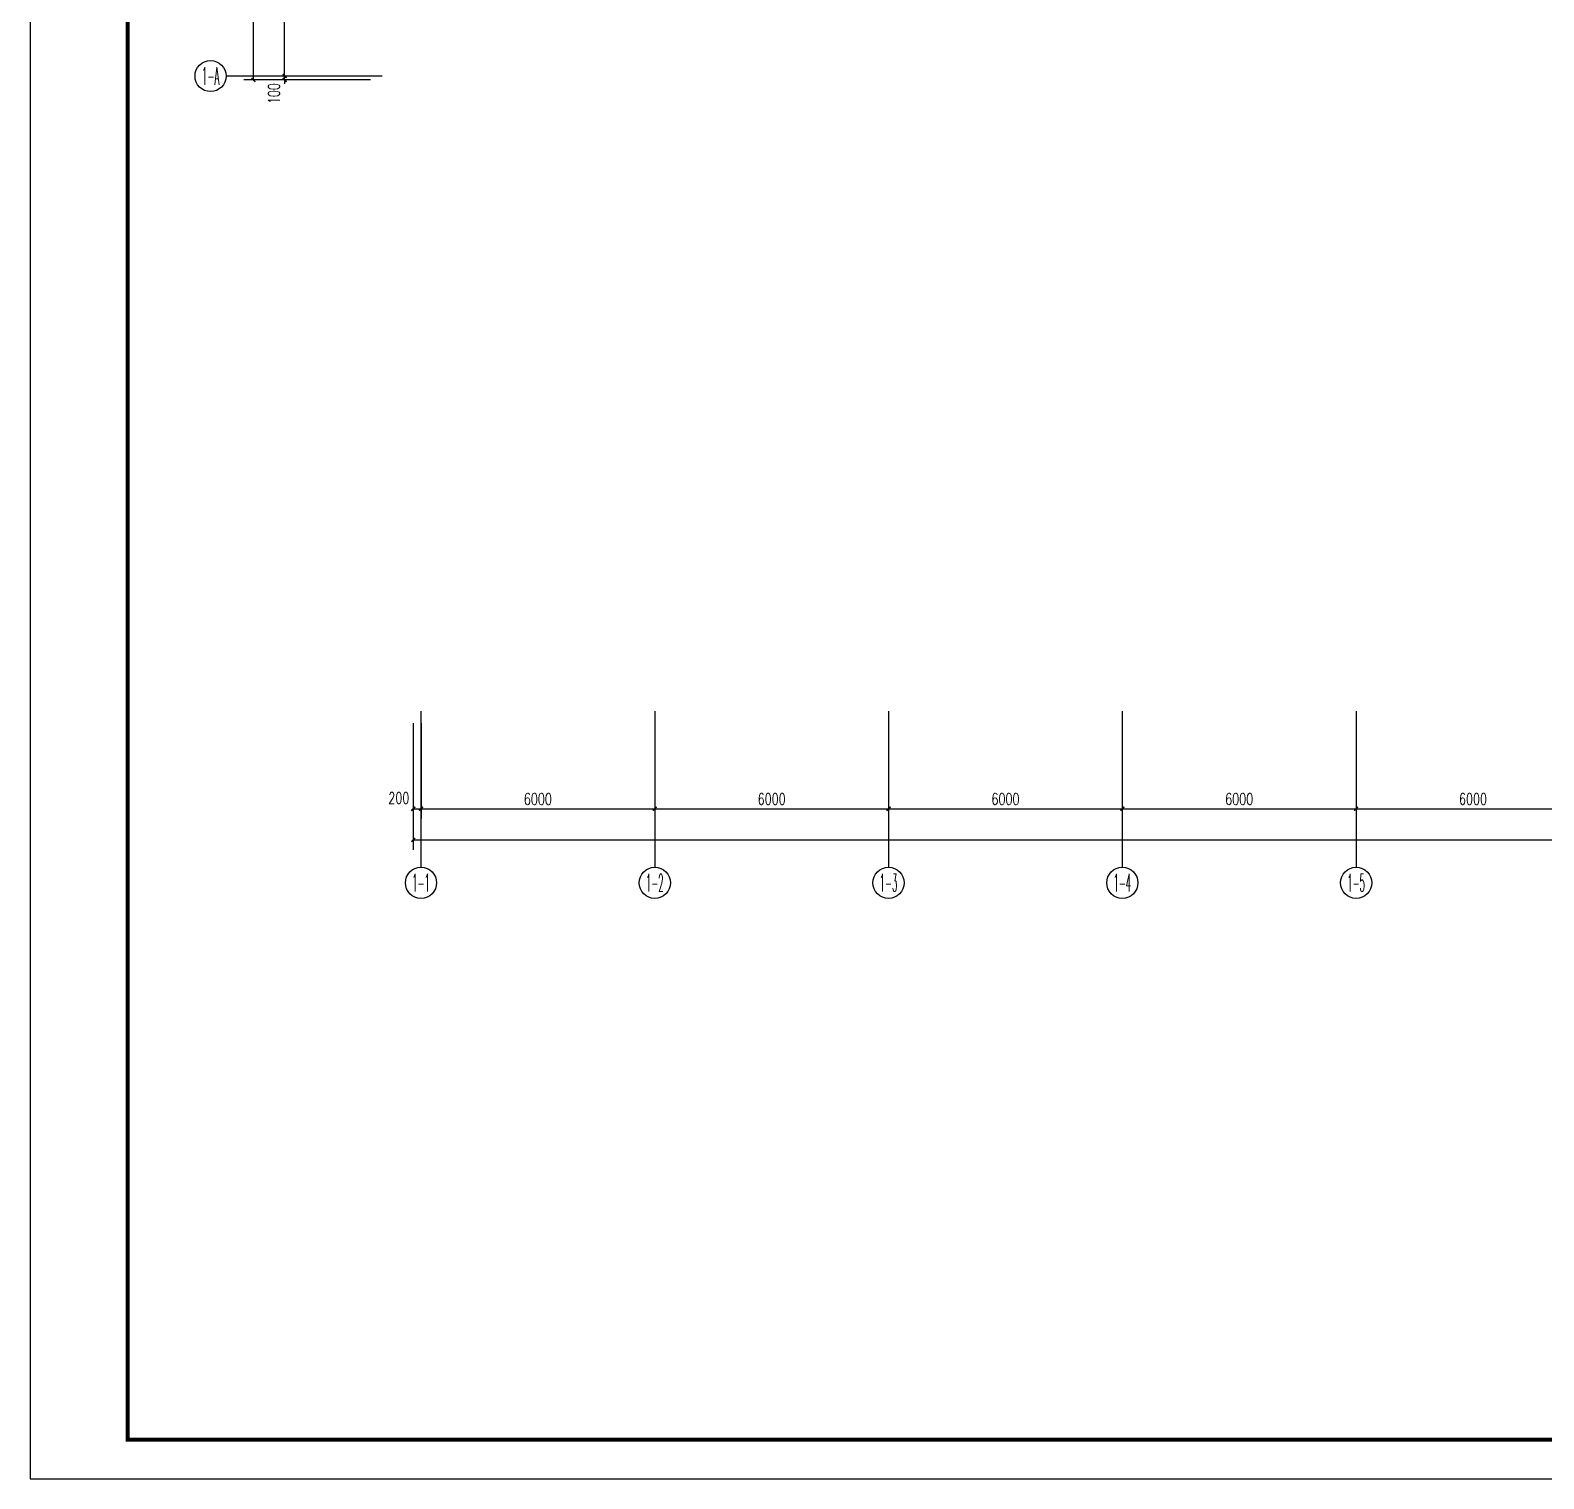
# Model space of a CAD drawing. Extents: x 815029915 to 815825525, y 579155098 to 579748855.
# Drawn here: x 815422963 to 815461807, y 579530109 to 579567274 of the extents above; entities that cross this region are included whole.
import ezdxf
from ezdxf.enums import TextEntityAlignment as Align

# ---------------------------------------------------------------- set-up
doc = ezdxf.new("R2010")
doc.units = 0
doc.header["$LTSCALE"] = 100
doc.header["$MEASUREMENT"] = 0
for name, color, linetype in [('AXIS', 3, 'Continuous'), ('AXIS_TEXT', 7, 'Continuous'), ('ZG-图框层', 4, 'Continuous'), ('zm', 1, 'Continuous')]:
    doc.layers.add(name, color=color, linetype=linetype)
doc.styles.add('_TCH_AXIS', font='COMPLEX', dxfattribs={"bigfont": 'GBCBIG'})
doc.styles.add('_TCH_DIM_T3', font='SIMPLEX', dxfattribs={"width": 0.705882, "bigfont": 'GBCBIG'})
doc.styles.add('COMPLEX', font='COMPLEX')
doc.dimstyles.new('_TCH_ARCH-100', dxfattribs={"dimscale": 100, "dimtxt": 2.975, "dimasz": 1, "dimexe": 2.5, "dimexo": 3, "dimgap": 1, "dimtad": 1, "dimdec": 0, "dimzin": 0, "dimdsep": 46, "dimtxsty": '_TCH_DIM_T3', "dimblk": 'ARCHTICK', "dimcen": 0.09, "dimclrt": 7, "dimazin": 2, "dimtfac": 1, "dimtdec": 0, "dimtix": 1, "dimtmove": 2, "dimatfit": 3, "dimfxl": 0, "dimtolj": 1, "dimtzin": 0, "dimarcsym": 0})

# ---------------------------------------------------------------- blocks, each defined once
blk = doc.blocks.new('_AXISO')
blk.add_circle((0, 0), 0.5)
at = {"layer": 'AXIS_TEXT', "style": 'COMPLEX', "width": 1.041667}
blk.add_attdef('A', text='', height=0.56, dxfattribs=at).set_placement((-0.25, -0.28), (0.25, -0.28), align=Align.FIT)
blk = doc.blocks.new('_ArchTick')
at = {"color": 0, "linetype": 'ByBlock', "const_width": 0.4}
blk.add_lwpolyline([(-0.5, -0.5), (0.5, 0.5)], dxfattribs=at)
blk = doc.blocks.new('*D435')
at = {"layer": 'AXIS', "color": 0, "lineweight": -2, "transparency": 16777216}
for p, q in [((815431691, 579594500), (815428441, 579594500)), ((815428691, 579566000), (815428691, 579594500)), ((815431691, 579566000), (815428441, 579566000))]:
    blk.add_line(p, q, dxfattribs=at)
at = {"layer": 'Defpoints', "color": 0, "transparency": 16777216}
for p in [(815428691, 579594500), (815431991, 579594500), (815431991, 579566000)]:
    blk.add_point(p, dxfattribs=at)
at = {"layer": 'AXIS', "color": 0, "lineweight": -2, "transparency": 16777216, "xscale": 100, "yscale": 100, "zscale": 100}
for p, rotation in [((815428691, 579594500), 90), ((815428691, 579566000), 270)]:
    blk.add_blockref('_ArchTick', p, dxfattribs=dict(at, rotation=rotation))
at = {"layer": 'AXIS', "color": 7, "transparency": 16777216, "insert": (815428442, 579580250), "char_height": 297.5, "attachment_point": 5, "rotation": 90, "style": '_TCH_DIM_T3'}
blk.add_mtext('\\A1;28500', dxfattribs=at)
blk = doc.blocks.new('*D436')
at = {"layer": 'AXIS', "color": 0, "lineweight": -2, "transparency": 16777216}
for p, q in [((815429491, 579566100), (815429491, 579566200)), ((815431691, 579566100), (815429241, 579566100)), ((815431691, 579566000), (815429241, 579566000)), ((815429491, 579566000), (815429491, 579566100)), ((815429491, 579566000), (815429491, 579565900))]:
    blk.add_line(p, q, dxfattribs=at)
at = {"layer": 'Defpoints', "color": 0, "transparency": 16777216}
for p in [(815429491, 579566100), (815431991, 579566100), (815431991, 579566000)]:
    blk.add_point(p, dxfattribs=at)
at = {"layer": 'AXIS', "color": 0, "lineweight": -2, "transparency": 16777216, "xscale": 100, "yscale": 100, "zscale": 100}
for p, rotation in [((815429491, 579566100), 270), ((815429491, 579566000), 90)]:
    blk.add_blockref('_ArchTick', p, dxfattribs=dict(at, rotation=rotation))
at = {"layer": 'AXIS', "color": 7, "transparency": 16777216, "insert": (815429216, 579565650), "char_height": 297.5, "attachment_point": 5, "rotation": 90, "style": '_TCH_DIM_T3'}
blk.add_mtext('\\A1;100', dxfattribs=at)
blk = doc.blocks.new('*D437')
at = {"layer": 'AXIS', "color": 0, "lineweight": -2, "transparency": 16777216}
for p, q in [((815431691, 579569700), (815429241, 579569700)), ((815429491, 579566100), (815429491, 579569700)), ((815431691, 579566100), (815429241, 579566100))]:
    blk.add_line(p, q, dxfattribs=at)
at = {"layer": 'Defpoints', "color": 0, "transparency": 16777216}
for p in [(815429491, 579569700), (815431991, 579569700), (815431991, 579566100)]:
    blk.add_point(p, dxfattribs=at)
at = {"layer": 'AXIS', "color": 0, "lineweight": -2, "transparency": 16777216, "xscale": 100, "yscale": 100, "zscale": 100}
for p, rotation in [((815429491, 579569700), 90), ((815429491, 579566100), 270)]:
    blk.add_blockref('_ArchTick', p, dxfattribs=dict(at, rotation=rotation))
at = {"layer": 'AXIS', "color": 7, "transparency": 16777216, "insert": (815429242, 579567900), "char_height": 297.5, "attachment_point": 5, "rotation": 90, "style": '_TCH_DIM_T3'}
blk.add_mtext('\\A1;3600', dxfattribs=at)
blk = doc.blocks.new('*D460')
at = {"layer": 'AXIS', "color": 0, "lineweight": -2, "transparency": 16777216}
for p, q in [((815432791, 579549500), (815432791, 579546250)), ((815492211, 579549500), (815492211, 579546250)), ((815432791, 579546500), (815492211, 579546500))]:
    blk.add_line(p, q, dxfattribs=at)
at = {"layer": 'Defpoints', "color": 0, "transparency": 16777216}
for p in [(815432791, 579549800), (815492211, 579549800), (815492211, 579546500)]:
    blk.add_point(p, dxfattribs=at)
at = {"layer": 'AXIS', "color": 0, "lineweight": -2, "transparency": 16777216, "xscale": 100, "yscale": 100, "zscale": 100, "rotation": 180}
blk.add_blockref('_ArchTick', (815432791, 579546500), dxfattribs=at)
at = {"layer": 'AXIS', "color": 0, "lineweight": -2, "transparency": 16777216, "xscale": 100, "yscale": 100, "zscale": 100}
blk.add_blockref('_ArchTick', (815492211, 579546500), dxfattribs=at)
at = {"layer": 'AXIS', "color": 7, "transparency": 16777216, "insert": (815462501, 579546748), "char_height": 297.5, "attachment_point": 5, "style": '_TCH_DIM_T3'}
blk.add_mtext('\\A1;59420', dxfattribs=at)
blk = doc.blocks.new('*D461')
at = {"layer": 'AXIS', "color": 0, "lineweight": -2, "transparency": 16777216}
for p, q in [((815432791, 579549500), (815432791, 579547050)), ((815432991, 579549500), (815432991, 579547050)), ((815432791, 579547300), (815432991, 579547300))]:
    blk.add_line(p, q, dxfattribs=at)
at = {"layer": 'Defpoints', "color": 0, "transparency": 16777216}
for p in [(815432791, 579549800), (815432991, 579549800), (815432991, 579547300)]:
    blk.add_point(p, dxfattribs=at)
at = {"layer": 'AXIS', "color": 0, "lineweight": -2, "transparency": 16777216, "xscale": 100, "yscale": 100, "zscale": 100, "rotation": 180}
blk.add_blockref('_ArchTick', (815432791, 579547300), dxfattribs=at)
at = {"layer": 'AXIS', "color": 0, "lineweight": -2, "transparency": 16777216, "xscale": 100, "yscale": 100, "zscale": 100}
blk.add_blockref('_ArchTick', (815432991, 579547300), dxfattribs=at)
at = {"layer": 'AXIS', "color": 7, "transparency": 16777216, "insert": (815432421, 579547575), "char_height": 297.5, "attachment_point": 5, "style": '_TCH_DIM_T3'}
blk.add_mtext('\\A1;200', dxfattribs=at)
blk = doc.blocks.new('*D462')
at = {"layer": 'AXIS', "color": 0, "lineweight": -2, "transparency": 16777216}
for p, q in [((815432991, 579549500), (815432991, 579547050)), ((815438991, 579549500), (815438991, 579547050)), ((815432991, 579547300), (815438991, 579547300))]:
    blk.add_line(p, q, dxfattribs=at)
at = {"layer": 'Defpoints', "color": 0, "transparency": 16777216}
for p in [(815432991, 579549800), (815438991, 579549800), (815438991, 579547300)]:
    blk.add_point(p, dxfattribs=at)
at = {"layer": 'AXIS', "color": 0, "lineweight": -2, "transparency": 16777216, "xscale": 100, "yscale": 100, "zscale": 100, "rotation": 180}
blk.add_blockref('_ArchTick', (815432991, 579547300), dxfattribs=at)
at = {"layer": 'AXIS', "color": 0, "lineweight": -2, "transparency": 16777216, "xscale": 100, "yscale": 100, "zscale": 100}
blk.add_blockref('_ArchTick', (815438991, 579547300), dxfattribs=at)
at = {"layer": 'AXIS', "color": 7, "transparency": 16777216, "insert": (815435991, 579547548), "char_height": 297.5, "attachment_point": 5, "style": '_TCH_DIM_T3'}
blk.add_mtext('\\A1;6000', dxfattribs=at)
blk = doc.blocks.new('*D463')
at = {"layer": 'AXIS', "color": 0, "lineweight": -2, "transparency": 16777216}
for p, q in [((815438991, 579549500), (815438991, 579547050)), ((815444991, 579549500), (815444991, 579547050)), ((815438991, 579547300), (815444991, 579547300))]:
    blk.add_line(p, q, dxfattribs=at)
at = {"layer": 'Defpoints', "color": 0, "transparency": 16777216}
for p in [(815438991, 579549800), (815444991, 579549800), (815444991, 579547300)]:
    blk.add_point(p, dxfattribs=at)
at = {"layer": 'AXIS', "color": 0, "lineweight": -2, "transparency": 16777216, "xscale": 100, "yscale": 100, "zscale": 100, "rotation": 180}
blk.add_blockref('_ArchTick', (815438991, 579547300), dxfattribs=at)
at = {"layer": 'AXIS', "color": 0, "lineweight": -2, "transparency": 16777216, "xscale": 100, "yscale": 100, "zscale": 100}
blk.add_blockref('_ArchTick', (815444991, 579547300), dxfattribs=at)
at = {"layer": 'AXIS', "color": 7, "transparency": 16777216, "insert": (815441991, 579547548), "char_height": 297.5, "attachment_point": 5, "style": '_TCH_DIM_T3'}
blk.add_mtext('\\A1;6000', dxfattribs=at)
blk = doc.blocks.new('*D464')
at = {"layer": 'AXIS', "color": 0, "lineweight": -2, "transparency": 16777216}
for p, q in [((815444991, 579549500), (815444991, 579547050)), ((815450991, 579549500), (815450991, 579547050)), ((815444991, 579547300), (815450991, 579547300))]:
    blk.add_line(p, q, dxfattribs=at)
at = {"layer": 'Defpoints', "color": 0, "transparency": 16777216}
for p in [(815444991, 579549800), (815450991, 579549800), (815450991, 579547300)]:
    blk.add_point(p, dxfattribs=at)
at = {"layer": 'AXIS', "color": 0, "lineweight": -2, "transparency": 16777216, "xscale": 100, "yscale": 100, "zscale": 100, "rotation": 180}
blk.add_blockref('_ArchTick', (815444991, 579547300), dxfattribs=at)
at = {"layer": 'AXIS', "color": 0, "lineweight": -2, "transparency": 16777216, "xscale": 100, "yscale": 100, "zscale": 100}
blk.add_blockref('_ArchTick', (815450991, 579547300), dxfattribs=at)
at = {"layer": 'AXIS', "color": 7, "transparency": 16777216, "insert": (815447991, 579547548), "char_height": 297.5, "attachment_point": 5, "style": '_TCH_DIM_T3'}
blk.add_mtext('\\A1;6000', dxfattribs=at)
blk = doc.blocks.new('*D465')
at = {"layer": 'AXIS', "color": 0, "lineweight": -2, "transparency": 16777216}
for p, q in [((815450991, 579549500), (815450991, 579547050)), ((815456991, 579549500), (815456991, 579547050)), ((815450991, 579547300), (815456991, 579547300))]:
    blk.add_line(p, q, dxfattribs=at)
at = {"layer": 'Defpoints', "color": 0, "transparency": 16777216}
for p in [(815450991, 579549800), (815456991, 579549800), (815456991, 579547300)]:
    blk.add_point(p, dxfattribs=at)
at = {"layer": 'AXIS', "color": 0, "lineweight": -2, "transparency": 16777216, "xscale": 100, "yscale": 100, "zscale": 100, "rotation": 180}
blk.add_blockref('_ArchTick', (815450991, 579547300), dxfattribs=at)
at = {"layer": 'AXIS', "color": 0, "lineweight": -2, "transparency": 16777216, "xscale": 100, "yscale": 100, "zscale": 100}
blk.add_blockref('_ArchTick', (815456991, 579547300), dxfattribs=at)
at = {"layer": 'AXIS', "color": 7, "transparency": 16777216, "insert": (815453991, 579547548), "char_height": 297.5, "attachment_point": 5, "style": '_TCH_DIM_T3'}
blk.add_mtext('\\A1;6000', dxfattribs=at)
blk = doc.blocks.new('*D466')
at = {"layer": 'AXIS', "color": 0, "lineweight": -2, "transparency": 16777216}
for p, q in [((815456991, 579549500), (815456991, 579547050)), ((815462991, 579549500), (815462991, 579547050)), ((815456991, 579547300), (815462991, 579547300))]:
    blk.add_line(p, q, dxfattribs=at)
at = {"layer": 'Defpoints', "color": 0, "transparency": 16777216}
for p in [(815456991, 579549800), (815462991, 579549800), (815462991, 579547300)]:
    blk.add_point(p, dxfattribs=at)
at = {"layer": 'AXIS', "color": 0, "lineweight": -2, "transparency": 16777216, "xscale": 100, "yscale": 100, "zscale": 100, "rotation": 180}
blk.add_blockref('_ArchTick', (815456991, 579547300), dxfattribs=at)
at = {"layer": 'AXIS', "color": 0, "lineweight": -2, "transparency": 16777216, "xscale": 100, "yscale": 100, "zscale": 100}
blk.add_blockref('_ArchTick', (815462991, 579547300), dxfattribs=at)
at = {"layer": 'AXIS', "color": 7, "transparency": 16777216, "insert": (815459991, 579547548), "char_height": 297.5, "attachment_point": 5, "style": '_TCH_DIM_T3'}
blk.add_mtext('\\A1;6000', dxfattribs=at)
blk = doc.blocks.new('ll')
at = {"layer": 'ZG-图框层'}
blk.add_lwpolyline([(815136770, 579524220), (815255670, 579524220), (815255670, 579608320), (815136770, 579608320)], close=True, dxfattribs=at)

msp = doc.modelspace()

# ---------------------------------------------------------------- linework, layer by layer
at = {"layer": 'AXIS'}
for p, q in [((815431990.6, 579566099.6), (815427990.6, 579566099.6)), ((815432990.6, 579549799.6), (815432990.6, 579545799.6)), ((815438990.6, 579549799.6), (815438990.6, 579545799.6)), ((815444990.6, 579549799.6), (815444990.6, 579545799.6)), ((815450990.6, 579549799.6), (815450990.6, 579545799.6)), ((815456990.6, 579549799.6), (815456990.6, 579545799.6))]:
    msp.add_line(p, q, dxfattribs=at)
at = {"layer": 'ZG-图框层'}
msp.add_lwpolyline([(815422962.6, 579530109.4), (815541862.6, 579530109.4), (815541862.6, 579614209.4), (815422962.6, 579614209.4)], close=True, dxfattribs=at)
at = {"layer": 'ZG-图框层', "const_width": 100}
msp.add_lwpolyline([(815425462.6, 579531109.4), (815540862.6, 579531109.4), (815540862.6, 579613209.4), (815425462.6, 579613209.4)], close=True, dxfattribs=at)

# ---------------------------------------------------------------- block references
at = {"layer": 'AXIS'}
ref = msp.add_blockref('_AXISO', (815427590.6, 579566099.6), dxfattribs=dict(at, xscale=800, yscale=800, zscale=800))
ref.add_attrib('A', '1-A', dxfattribs={"color": 7, "height": 452.55, "style": '_TCH_AXIS', "width": 0.355932}).set_placement((815427364.3, 579565873.3), (815427816.9, 579565873.3), align=Align.FIT)
ref = msp.add_blockref('_AXISO', (815432990.6, 579545399.6), dxfattribs=dict(at, xscale=800, yscale=800, zscale=800))
ref.add_attrib('A', '1-1', dxfattribs={"color": 7, "height": 452.55, "style": '_TCH_AXIS', "width": 0.42}).set_placement((815432764.3, 579545173.3), (815433216.9, 579545173.3), align=Align.FIT)
ref = msp.add_blockref('_AXISO', (815438990.6, 579545399.6), dxfattribs=dict(at, xscale=800, yscale=800, zscale=800))
ref.add_attrib('A', '1-2', dxfattribs={"color": 7, "height": 452.55, "style": '_TCH_AXIS', "width": 0.381818}).set_placement((815438764.3, 579545173.3), (815439216.9, 579545173.3), align=Align.FIT)
ref = msp.add_blockref('_AXISO', (815444990.6, 579545399.6), dxfattribs=dict(at, xscale=800, yscale=800, zscale=800))
ref.add_attrib('A', '1-3', dxfattribs={"color": 7, "height": 452.55, "style": '_TCH_AXIS', "width": 0.381818}).set_placement((815444764.3, 579545173.3), (815445216.9, 579545173.3), align=Align.FIT)
ref = msp.add_blockref('_AXISO', (815450990.6, 579545399.6), dxfattribs=dict(at, xscale=800, yscale=800, zscale=800))
ref.add_attrib('A', '1-4', dxfattribs={"color": 7, "height": 452.55, "style": '_TCH_AXIS', "width": 0.368421}).set_placement((815450764.3, 579545173.3), (815451216.9, 579545173.3), align=Align.FIT)
ref = msp.add_blockref('_AXISO', (815456990.6, 579545399.6), dxfattribs=dict(at, xscale=800, yscale=800, zscale=800))
ref.add_attrib('A', '1-5', dxfattribs={"color": 7, "height": 452.55, "style": '_TCH_AXIS', "width": 0.381818}).set_placement((815456764.3, 579545173.3), (815457216.9, 579545173.3), align=Align.FIT)
at = {"layer": 'zm', "color": 1}
msp.add_blockref('ll', (286192.5, 5889.5), dxfattribs=at)

# ---------------------------------------------------------------- dimensions: what is measured, and where the dimension line sits
at = {"layer": 'AXIS'}
for p1, p2, distance, picture, middle in [((815431990.6, 579565999.6), (815431990.6, 579594499.6), 3300, '*D435', (815428441.8, 579580249.6)), ((815431990.6, 579566099.6), (815431990.6, 579569699.6), 2500, '*D437', (815429241.8, 579567899.6)), ((815432790.6, 579549799.6), (815492210.6, 579549799.6), -3300, '*D460', (815462500.6, 579546748.3)), ((815432990.6, 579549799.6), (815438990.6, 579549799.6), -2500, '*D462', (815435990.6, 579547548.3)), ((815438990.6, 579549799.6), (815444990.6, 579549799.6), -2500, '*D463', (815441990.6, 579547548.3)), ((815444990.6, 579549799.6), (815450990.6, 579549799.6), -2500, '*D464', (815447990.6, 579547548.3)), ((815450990.6, 579549799.6), (815456990.6, 579549799.6), -2500, '*D465', (815453990.6, 579547548.3)), ((815456990.6, 579549799.6), (815462990.6, 579549799.6), -2500, '*D466', (815459990.6, 579547548.3))]:
    dim = msp.add_aligned_dim(p1=p1, p2=p2, distance=distance, dimstyle='_TCH_ARCH-100', dxfattribs=at)
    dim.commit()
    dim.dimension.update_dxf_attribs({"geometry": picture, "text_midpoint": middle})
for base, p1, p2, angle, picture, middle in [((815429490.6, 579566099.6), (815431990.6, 579565999.6), (815431990.6, 579566099.6), 90, '*D436', (815429215.6, 579565649.6)), ((815432990.6, 579547299.6), (815432790.6, 579549799.6), (815432990.6, 579549799.6), 0, '*D461', (815432420.6, 579547574.6))]:
    dim = msp.add_linear_dim(base=base, p1=p1, p2=p2, angle=angle, dimstyle='_TCH_ARCH-100', dxfattribs=at)
    dim.commit()
    dim.dimension.update_dxf_attribs({"geometry": picture, "text_midpoint": middle, "dimtype": 161})

doc.saveas('drawing.dxf')
